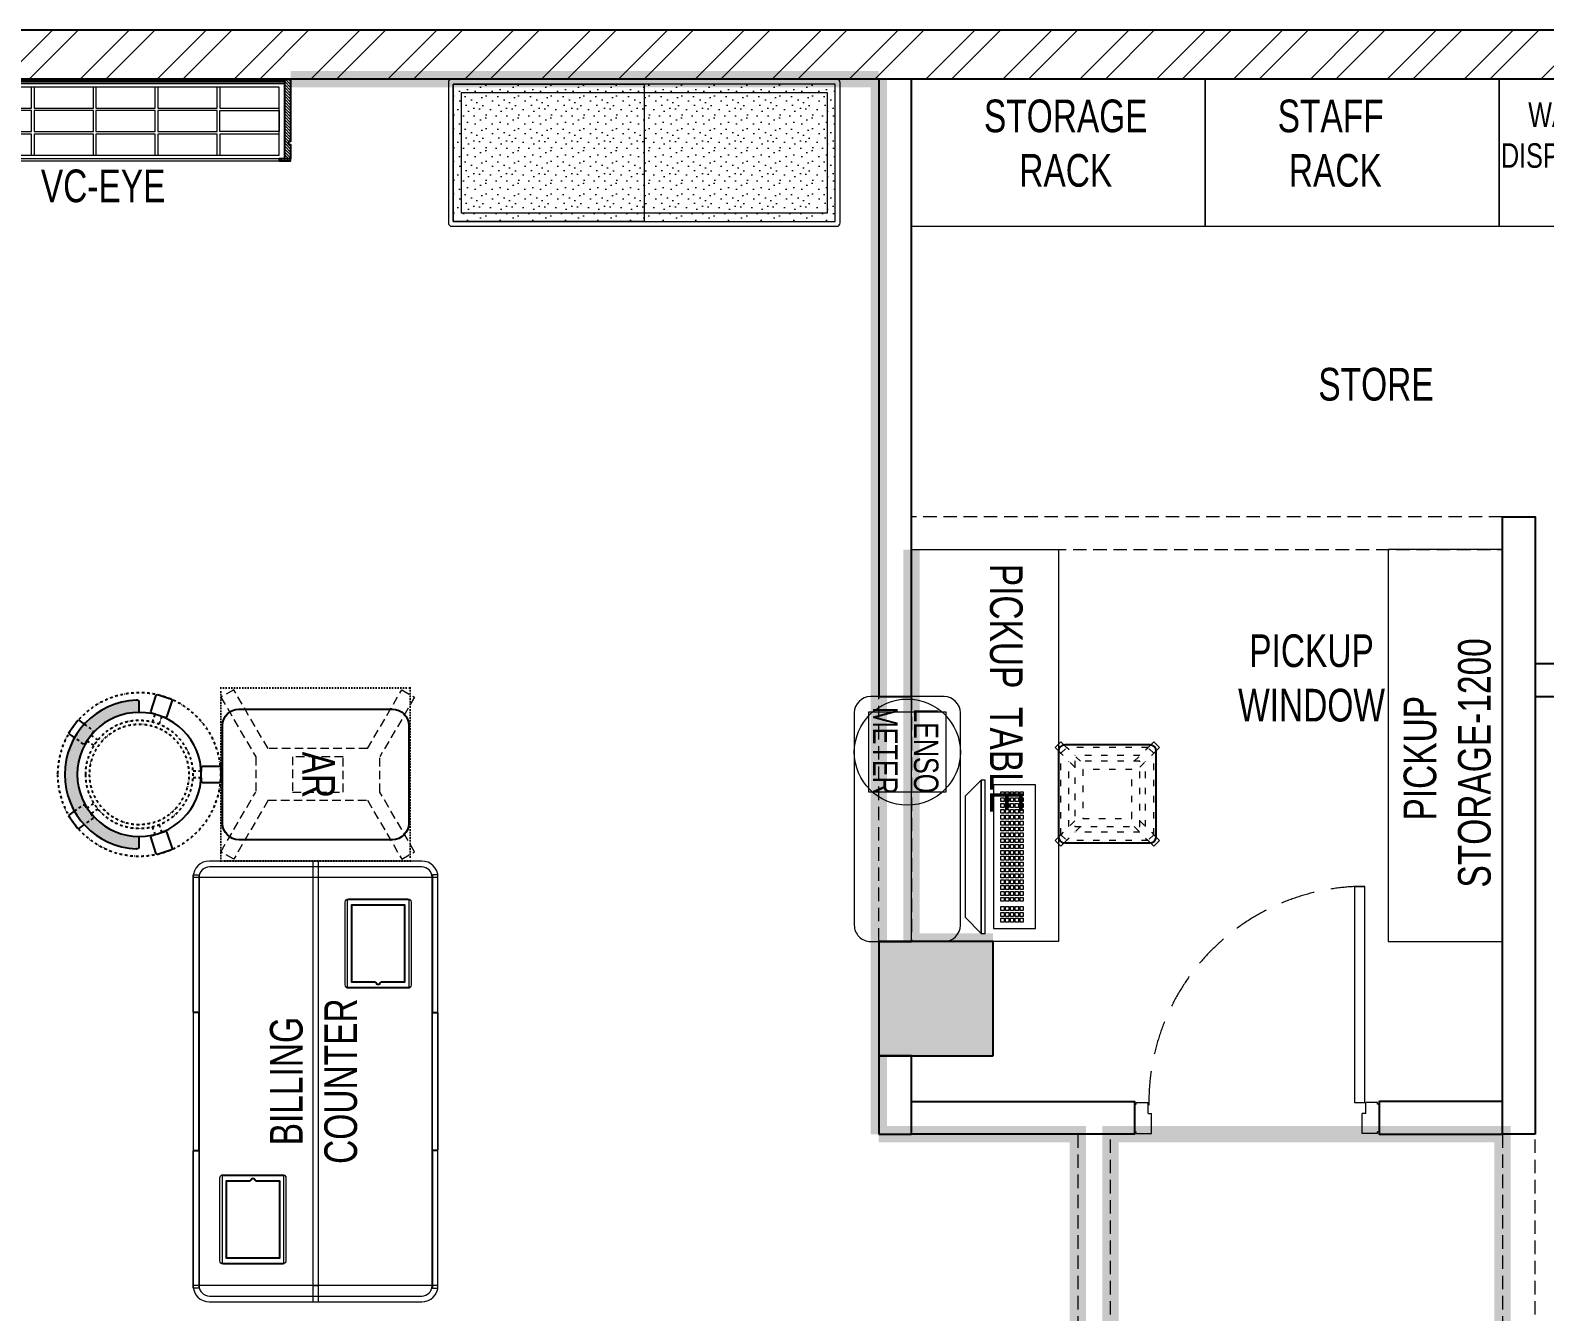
# Model space of a CAD drawing. Header units: feet. Extents: x 9821640 to 9837621, y -5946477 to -5940547.
# Drawn here: x 9829872 to 9834511, y -5944471 to -5940547 of the extents above; entities that cross this region are included whole.
import ezdxf

# ---------------------------------------------------------------- set-up
doc = ezdxf.new("R2010")
doc.units = ezdxf.units.FT
doc.header["$LTSCALE"] = 33
doc.header["$MEASUREMENT"] = 0
for name, pattern in [('a_p6_plan_L18$0$HIDDEN', [0.375, 0.25, -0.125]), ('ACAD_ISO03W100', [30, 12, -18]), ('DASHDOT2', [0.5, 0.25, -0.125, 0, -0.125]), ('DOT', [0.25, 0, -0.25]), ('HIDDEN2', [4.7624999999999975, 3.174999999999998, -1.587499999999999]), ('HIDDENX2', [0.75, 0.5, -0.25])]:
    doc.linetypes.add(name, pattern=pattern)
for name, color, linetype in [('A-WALL', 1, 'Continuous'), ('column', 10, 'Continuous'), ('LAMINATE FINISH', 80, 'Continuous')]:
    doc.layers.add(name, color=color, linetype=linetype)
for name, color, linetype, lineweight in [('A-WALL HATCH', 251, 'Continuous', 0), ('column hatch', 5, 'Continuous', 0), ('Door', 2, 'Continuous', 13), ('HATCH', 9, 'Continuous', 9), ('LENS-CURTAIN', 5, 'a_p6_plan_L18$0$HIDDEN', 9), ('LENS-DOOR', 34, 'Continuous', 20), ('LENS-HATCH', 251, 'Continuous', 5), ('LENS-PARTITION', 21, 'Continuous', 25), ('LENS-TEXT', 31, 'Continuous', 5), ('LENS_DIMENSION', 193, 'Continuous', 0), ('LENS_PARTITION', 21, 'Continuous', 25), ('LENS_TEXT', 31, 'Continuous', 5), ('LK-EQPMT', 3, 'Continuous', 18), ('LK-FF&E FLOOR', 1, 'Continuous', 9), ('LK-FF&E WALL', 1, 'Continuous', 9), ('LK-FLUTTED FINISH', 20, 'Continuous', 30), ('LK-IT', 3, 'Continuous', 18), ('LK-MIRROR', 133, 'Continuous', 13), ('LK-TILES FINISH', 251, 'Continuous', 5), ('LN-ELEVATION-1', 81, 'Continuous', 25), ('LN-ELEVATION-2', 103, 'Continuous', 20), ('LN-ELEVATION-3', 125, 'Continuous', 18), ('LN-ELEVATION-4', 145, 'Continuous', 13), ('LN-ELEVATION-5', 167, 'Continuous', 5), ('LN-HATCH', 251, 'Continuous', 0), ('PLANO-TXT', 252, 'Continuous', 5)]:
    doc.layers.add(name, color=color, linetype=linetype, lineweight=lineweight)
doc.styles.add('LK TXT', font='GILC____.TTF', dxfattribs={"height": 100})
doc.styles.get("Standard").update_dxf_attribs({"font": 'GILC____.TTF'})
pattern_1 = [(45, (7858054.083674966, 3504049.203216764), (-4.490128060534575, 4.490128060534575), [])]

# ---------------------------------------------------------------- blocks, each defined once
blk = doc.blocks.new('A$Cb24cf00b')
at = {"layer": 'A-WALL HATCH'}
h = blk.add_hatch(dxfattribs=at)
h.set_pattern_fill('ANSI32', color=256, scale=444)
h.set_pattern_definition([(45, (-3680884.064468086, 5462874.332125538), (-117.7332790675601, 117.7332790675601), []), (45, (-3680805.575615506, 5462874.332125538), (-117.7332790675601, 117.7332790675601), [])])
h.paths.add_polyline_path([(0, 0), (0, 2740), (1490, 2740), (1490, 4440), (710, 4440), (710, 4290), (1340, 4290), (1340, 2920), (-150, 2920), (-150, 4290), (10, 4290), (10, 4440), (-240, 4440), (-240, 4805), (-310, 4805), (-310, 2820), (-150, 2820), (-150, 150), (-6655, 150), (-6655, 0)])
h.paths.add_polyline_path([(-150, 5780), (860, 5780), (860, 5930), (-14461.5, 5930), (-14461.5, 5780)])
at = {"layer": 'column hatch'}
h = blk.add_hatch(color=251, dxfattribs=at)
h.dxf.hatch_style = 1
h.paths.add_polyline_path([(-9660, 2530), (-9660, 3140), (-10010, 3140), (-10010, 2530)])
h.paths.add_polyline_path([(-7560, 2790), (-7560, 3140), (-7910, 3140), (-7910, 2790)])
h.paths.add_polyline_path([(-3310, 2790), (-3310, 3140), (-3660, 3140), (-3660, 2790)])
at = {"layer": 'A-WALL'}
for p, q in [((860, 5930), (-14461.5, 5930)), ((-150, 5780), (-14461.5, 5780)), ((-310, 5780), (-9660, 5780))]:
    blk.add_line(p, q, dxfattribs=at)
at = {"layer": 'column'}
blk.add_lwpolyline([(-3310, 2790), (-3310, 3140), (-3660, 3140), (-3660, 2790)], close=True, dxfattribs=at)
blk = doc.blocks.new('VC HD 1200')
at = {"layer": 'LN-HATCH', "ltscale": 0.5}
h = blk.add_hatch(dxfattribs=at)
h.set_pattern_fill('ANSI31', color=256, scale=2)
h.set_pattern_definition([(45, (3760859.752907088, 1795248.935917533), (-4.490128060534575, 4.490128060534575), [])])
h.paths.add_polyline_path([(-1200, 250), (-1200, 60), (-1194, 60), (-1194, 50), (-1200, 50), (-1200, 6), (-1182, 6), (-1182, 250)])
h = blk.add_hatch(dxfattribs=at)
h.set_pattern_fill('ANSI31', color=256, scale=2)
h.set_pattern_definition(pattern_1)
h.paths.add_polyline_path([(0, 250), (0, 60), (-6, 60), (-6, 50), (0, 50), (0, 6), (-18, 6), (-18, 250)])
h = blk.add_hatch(dxfattribs=at)
h.set_pattern_fill('ANSI31', color=256, scale=2)
h.set_pattern_definition([(45, (7858047.083674965, 3504049.203216764), (-4.490128060534575, 4.490128060534575), [])])
h.paths.add_polyline_path([(-1165, 6), (-1165, 0), (-1200, 0), (-1200, 6)])
h = blk.add_hatch(dxfattribs=at)
h.set_pattern_fill('ANSI31', color=256, scale=2)
h.set_pattern_definition(pattern_1)
h.paths.add_polyline_path([(-28, 6), (-28, 0), (0, 0), (0, 6)])
at = {"layer": 'LN-ELEVATION-1', "ltscale": 0.5}
for points in [[(-1200, 250), (-1200, 60), (-1194, 60), (-1194, 50), (-1200, 50), (-1200, 6), (-1182, 6), (-1182, 250)], [(-18, 238), (-1182, 238), (-1182, 244), (-18, 244)], [(0, 250), (0, 60), (-6, 60), (-6, 50), (0, 50), (0, 6), (-18, 6), (-18, 250)], [(-1165, 6), (-1165, 0), (-1200, 0), (-1200, 6)], [(-35, 6), (-35, 0), (0, 0), (0, 6)]]:
    blk.add_lwpolyline(points, close=True, dxfattribs=at)
at = {"layer": 'LN-ELEVATION-3', "ltscale": 0.5}
for p, q in [((-1182, 250), (-18, 250)), ((-1165, 6), (-35, 6)), ((-35, 0), (-1165, 0))]:
    blk.add_line(p, q, dxfattribs=at)
for points in [[(-1165.000000000465, 226), (-35, 226), (-35, 18), (-1165.000000000465, 18)], [(-1165.000000000465, 226), (-983.3333333334886, 226), (-983.3333333334886, 162), (-1165.000000000465, 162)], [(-975.3333333334886, 226), (-793.6666666665112, 226), (-793.6666666665112, 162), (-975.3333333334886, 162)], [(-785.6666666665112, 226), (-603.9999999995342, 226), (-603.9999999995342, 162), (-785.6666666665112, 162)], [(-595.9999999995342, 226), (-414.3333333325572, 226), (-414.3333333325572, 162), (-595.9999999995342, 162)], [(-406.3333333325572, 226), (-224.6666666655801, 226), (-224.6666666655801, 162), (-406.3333333325572, 162)], [(-216.6666666655801, 226), (-34.99999999860302, 226), (-34.99999999860302, 162), (-216.6666666655801, 162)], [(-1165.000000000465, 90), (-983.3333333334886, 90), (-983.3333333334886, 154), (-1165.000000000465, 154)], [(-975.3333333334886, 154), (-793.6666666665112, 154), (-793.6666666665112, 90), (-975.3333333334886, 90)], [(-785.6666666665112, 154), (-603.9999999995342, 154), (-603.9999999995342, 90), (-785.6666666665112, 90)], [(-595.9999999995342, 154), (-414.3333333325572, 154), (-414.3333333325572, 90), (-595.9999999995342, 90)], [(-406.3333333325572, 154), (-224.6666666655801, 154), (-224.6666666655801, 90), (-406.3333333325572, 90)], [(-216.6666666655801, 154), (-34.99999999860302, 154), (-34.99999999860302, 90), (-216.6666666655801, 90)], [(-1165.000000000465, 82), (-983.3333333334886, 82), (-983.3333333334886, 18), (-1165.000000000465, 18)], [(-975.3333333334886, 82), (-793.6666666665112, 82), (-793.6666666665112, 18), (-975.3333333334886, 18)], [(-785.6666666665112, 82), (-603.9999999995342, 82), (-603.9999999995342, 18), (-785.6666666665112, 18)], [(-595.9999999995342, 82), (-414.3333333325572, 82), (-414.3333333325572, 18), (-595.9999999995342, 18)], [(-406.3333333325572, 82), (-224.6666666655801, 82), (-224.6666666655801, 18), (-406.3333333325572, 18)], [(-216.6666666655801, 82), (-34.99999999860302, 82), (-34.99999999860302, 18), (-216.6666666655801, 18)]]:
    blk.add_lwpolyline(points, close=True, dxfattribs=at)
blk = doc.blocks.new('CLENS 600 TYPE 6')
at = {"layer": 'LN-ELEVATION-1', "ltscale": 0.5}
blk.add_lwpolyline([(130, -225), (-130, -225, -0.4142135623730951), (-150, -205), (-150, 55, -0.4142135623730951), (-130, 75), (130, 75, -0.4142135623730951), (150, 55), (150, -205, -0.4142135623730951)], format="xyb", close=True, dxfattribs=at)
at = {"layer": 'LN-ELEVATION-3', "linetype": 'ACAD_ISO03W100', "ltscale": 0.05}
for p, q in [((-100, 7.322330470196902), (-142.3743686703965, 49.69669914152472)), ((-142.3743686708621, -199.6966991410591), (-142.3743686708621, 49.69669914105907)), ((-82.3223304701969, 25), (-124.6966991401277, 67.374368671095)), ((124.696699141059, 67.3743686703965), (-124.6966991401277, 67.374368671095)), ((82.3223304701969, 25), (124.6966991401277, 67.374368671095)), ((100, 7.322330470196902), (142.3743686703965, 49.69669914152472)), ((142.3743686708621, -199.6966991410591), (142.3743686708621, 49.69669914105907)), ((-117.3743686703965, -174.6966991408262), (-117.3743686703965, 24.69669914152473)), ((99.69669914059341, 42.3743686703965), (-99.69669913966207, 42.374368671095)), ((117.3743686703965, -174.6966991408262), (117.3743686703965, 24.69669914152473)), ((-100, -157.3223304701969), (-142.3743686703965, -199.6966991415247)), ((-82.3223304701969, -175), (-124.6966991401277, -217.374368671095)), ((82.3223304701969, -175), (124.6966991401277, -217.374368671095)), ((100, -157.3223304701969), (142.3743686703965, -199.6966991415247)), ((124.696699141059, -217.3743686703965), (-124.6966991401277, -217.374368671095)), ((99.69669914059341, -192.3743686703965), (-99.69669913966207, -192.374368671095))]:
    blk.add_line(p, q, dxfattribs=at)
for points in [[(-132.2008663183078, 74.87853584764525), (-124.696699141059, 67.3743686703965), (-142.3743686708621, 49.69669914105907), (-149.8785358476452, 57.20086631807498)], [(132.2008663183078, 74.87853584764525), (124.696699141059, 67.3743686703965), (142.3743686708621, 49.69669914105907), (149.8785358476452, 57.20086631807498)], [(-132.2008663183078, -224.8785358476453), (-124.696699141059, -217.3743686703965), (-142.3743686708621, -199.6966991410591), (-149.8785358476452, -207.200866318075)], [(132.2008663183078, -224.8785358476453), (124.696699141059, -217.3743686703965), (142.3743686708621, -199.6966991410591), (149.8785358476452, -207.200866318075)]]:
    blk.add_lwpolyline(points, dxfattribs=at)
for points in [[(100, -175), (-100, -175), (-100, 25), (100, 25)], [(75, -150), (-75, -150), (-75, 0), (75, 0)]]:
    blk.add_lwpolyline(points, close=True, dxfattribs=at)
at = {"layer": 'LN-ELEVATION-5', "ltscale": 0.5}
for points in [[(-149.8785358476452, 57.20086631807498), (-160.0520382001995, 67.37436867062934), (-142.3743686708621, 85.05203819996677), (-132.2008663183078, 74.87853584787806)], [(149.8785358476452, 57.20086631807498), (160.0520382001995, 67.37436867062934), (142.3743686708621, 85.05203819996677), (132.2008663183078, 74.87853584787806)], [(-149.8785358476452, -207.200866318075), (-160.0520382001995, -217.3743686706294), (-142.3743686708621, -235.0520381999668), (-132.2008663183078, -224.8785358478781)], [(149.8785358476452, -207.200866318075), (160.0520382001995, -217.3743686706294), (142.3743686708621, -235.0520381999668), (132.2008663183078, -224.8785358478781)]]:
    blk.add_lwpolyline(points, dxfattribs=at)
blk = doc.blocks.new('*U24')
at = {"layer": 'LK-EQPMT', "ltscale": 12}
blk.add_lwpolyline([(5.986879315214991, 4.914598100478997), (-5.986879315214991, 4.914598100478997), (-5.986879315214991, -4.914598100478997), (5.986879315214991, -4.914598100478997)], close=True, dxfattribs=at)
blk = doc.blocks.new('*U25')
at = {"color": 0, "linetype": 'ByBlock', "lineweight": -2}
for p in [(0, 0), (17.96063794564497, 0), (35.92127589128995, 0), (53.88191383693492, 0), (71.8425517825799, 0), (89.80318972822487, 0), (107.7638276738698, 0), (125.7244656195148, 0), (143.6851035651598, 0), (161.6457415108048, 0), (179.6063794564497, 0), (197.5670174020947, 0), (215.5276553477397, 0), (233.4882932933847, 0), (251.4489312390296, 0), (269.4095691846746, 0), (287.3702071303196, 0), (305.3308450759646, 0), (323.2914830216096, 0), (-9e-16, -14.74379430143699), (-1.8e-15, -29.48758860287398), (-2.7e-15, -44.23138290431096), (17.96063794564497, -14.74379430143699), (17.96063794564497, -29.48758860287398), (17.96063794564497, -44.23138290431096), (35.92127589128995, -14.74379430143699), (35.92127589128995, -29.48758860287398), (35.92127589128995, -44.23138290431096), (53.88191383693492, -14.74379430143699), (53.88191383693492, -29.48758860287398), (53.88191383693492, -44.23138290431096), (71.8425517825799, -14.74379430143699), (71.8425517825799, -29.48758860287398), (71.8425517825799, -44.23138290431096), (89.80318972822487, -14.74379430143699), (89.80318972822487, -29.48758860287398), (89.80318972822487, -44.23138290431096), (107.7638276738698, -14.74379430143699), (107.7638276738698, -29.48758860287398), (107.7638276738698, -44.23138290431096), (125.7244656195148, -14.74379430143699), (125.7244656195148, -29.48758860287398), (125.7244656195148, -44.23138290431096), (143.6851035651598, -14.74379430143699), (143.6851035651598, -29.48758860287398), (143.6851035651598, -44.23138290431096), (161.6457415108048, -14.74379430143699), (161.6457415108048, -29.48758860287398), (161.6457415108048, -44.23138290431096), (179.6063794564497, -14.74379430143699), (179.6063794564497, -29.48758860287398), (179.6063794564497, -44.23138290431096), (197.5670174020947, -14.74379430143699), (197.5670174020947, -29.48758860287398), (197.5670174020947, -44.23138290431096), (215.5276553477397, -14.74379430143699), (215.5276553477397, -29.48758860287398), (215.5276553477397, -44.23138290431096), (233.4882932933847, -14.74379430143699), (233.4882932933847, -29.48758860287398), (233.4882932933847, -44.23138290431096), (251.4489312390296, -14.74379430143699), (251.4489312390296, -29.48758860287398), (251.4489312390296, -44.23138290431096), (269.4095691846746, -14.74379430143699), (269.4095691846746, -29.48758860287398), (269.4095691846746, -44.23138290431096), (287.3702071303196, -14.74379430143699), (287.3702071303196, -29.48758860287398), (287.3702071303196, -44.23138290431096), (305.3308450759646, -14.74379430143699), (305.3308450759646, -29.48758860287398), (305.3308450759646, -44.23138290431096), (323.2914830216096, -14.74379430143699), (323.2914830216096, -29.48758860287398), (323.2914830216096, -44.23138290431096), (-3.6e-15, -58.97517720574795), (17.96063794564497, -58.97517720574795), (35.92127589128994, -58.97517720574795), (53.88191383693492, -58.97517720574795), (71.8425517825799, -58.97517720574795), (89.80318972822487, -58.97517720574795), (107.7638276738698, -58.97517720574795), (125.7244656195148, -58.97517720574795), (143.6851035651598, -58.97517720574795), (161.6457415108048, -58.97517720574795), (179.6063794564497, -58.97517720574795), (197.5670174020947, -58.97517720574795), (215.5276553477397, -58.97517720574795), (233.4882932933847, -58.97517720574795), (251.4489312390296, -58.97517720574795), (269.4095691846746, -58.97517720574795), (287.3702071303196, -58.97517720574795), (305.3308450759646, -58.97517720574795), (323.2914830216096, -58.97517720574795)]:
    blk.add_blockref('*U24', p, dxfattribs=at)
blk = doc.blocks.new('*U22')
at = {"layer": 'LK-EQPMT', "ltscale": 12}
blk.add_lwpolyline([(5.986879315214991, 4.914598100478997), (-5.986879315214991, 4.914598100478997), (-5.986879315214991, -4.914598100478997), (5.986879315214991, -4.914598100478997)], close=True, dxfattribs=at)
blk = doc.blocks.new('*U23')
at = {"color": 0, "linetype": 'ByBlock', "lineweight": -2}
for p in [(0, 0), (17.96063794564497, 0), (35.92127589128995, 0), (-9e-16, -14.74379430143699), (-1.8e-15, -29.48758860287398), (-2.7e-15, -44.23138290431096), (17.96063794564497, -14.74379430143699), (17.96063794564497, -29.48758860287398), (17.96063794564497, -44.23138290431096), (35.92127589128995, -14.74379430143699), (35.92127589128995, -29.48758860287398), (35.92127589128995, -44.23138290431096), (-3.6e-15, -58.97517720574795), (17.96063794564497, -58.97517720574795), (35.92127589128994, -58.97517720574795)]:
    blk.add_blockref('*U22', p, dxfattribs=at)
blk = doc.blocks.new('*U17')
at = {"ltscale": 12}
blk.add_lwpolyline([(8.040144996717572, 2.91038e-11), (8.040144996717572, 129.0940371821052), (448.0401449967176, 129.0940371821052), (448.0401449967176, 2.91038e-11)], close=True, dxfattribs=at)
for name, p in [('*U25', (35.16895717114949, 101.6202952143818)), ('*U23', (386.6121428576974, 101.6202952143818))]:
    blk.add_blockref(name, p)
blk = doc.blocks.new('Pickup table PC')
at = {"layer": 'LN-ELEVATION-2', "ltscale": 0.5}
for points in [[(470, 50), (0, 50), (0, 62), (470, 62)], [(420, 0), (50, 0), (0, 50), (470, 50)]]:
    blk.add_lwpolyline(points, close=True, dxfattribs=at)
blk = doc.blocks.new('*U41')
at = {"layer": 'LENS-DOOR'}
for p, q in [((548121.7424194189, 1779235.250802667), (548121.7424194121, 1778573.792470707)), ((548121.7424194189, 1779235.250802667), (548152.9924194244, 1779235.250802653)), ((548152.9924193986, 1778573.792470693), (548152.9924194244, 1779235.250802653)), ((547447.2632527449, 1778568.584137414), (547452.4715860604, 1778568.584137391)), ((547447.2632527215, 1778484.134138707), (547447.2632527449, 1778568.584137414)), ((547452.4715860653, 1778573.792470743), (547488.9299194093, 1778573.792470734)), ((547452.4715860604, 1778568.584137391), (547452.4715860653, 1778573.792470743)), ((547488.9299193954, 1778539.938304132), (547488.9299194093, 1778573.792470734)), ((548121.7424194121, 1778573.792470707), (548152.9924193986, 1778573.792470693)), ((548192.054919424, 1778573.792470725), (548155.5965860707, 1778573.792470693)), ((548155.5965860611, 1778539.938304095), (548155.5965860707, 1778573.792470693)), ((548192.0549194146, 1778568.584137372), (548192.054919424, 1778573.792470725)), ((548197.2632527373, 1778568.584137372), (548192.0549194146, 1778568.584137372)), ((548197.2632527256, 1778484.134138697), (548197.2632527373, 1778568.584137372)), ((547488.9299193954, 1778539.938304132), (547499.3465860662, 1778539.938304113)), ((547499.3465860639, 1778478.925805386), (547499.3465860662, 1778539.938304113)), ((548145.179919409, 1778478.925805326), (548145.179919395, 1778539.938304067)), ((548155.5965860611, 1778539.938304095), (548145.179919395, 1778539.938304067)), ((547447.2632527215, 1778484.134138707), (547452.4715860627, 1778484.134138707)), ((547452.4715860627, 1778478.925805396), (547452.4715860627, 1778484.134138707)), ((547452.4715860627, 1778478.925805396), (547499.3465860639, 1778478.925805386)), ((548192.0549194006, 1778478.925805345), (548145.179919409, 1778478.925805326)), ((548192.0549194006, 1778478.925805345), (548192.0549194006, 1778484.134138698)), ((548197.2632527256, 1778484.134138697), (548192.0549194006, 1778484.134138698))]:
    blk.add_line(p, q, dxfattribs=at)
at = {"layer": 'LENS-DOOR', "color": 7, "linetype": 'HIDDEN2'}
blk.add_ellipse((548152.9924193986, 1778573.792470693), major_axis=(-661.4583333306382, 0.003443102111827), ratio=0.9999999979146821, start_param=-1.570791121506941, end_param=0.0512086788949202, dxfattribs=at)
blk = doc.blocks.new('I-PAD Frame')
at = {"color": 3, "linetype": 'Continuous'}
blk.add_lwpolyline([(357868.7410323084, -232321.1361381283), (358122.7410323085, -232321.1361381283, 0.4142135623713902), (358132.7410323086, -232311.1361381283), (358132.7410323086, -232129.1361381283, 0.4142135623713902), (358122.7410323085, -232119.1361381283), (357868.7410323084, -232119.1361381283, 0.4142135623713902), (357858.7410323085, -232129.1361381283), (357858.7410323085, -232311.1361381283, 0.4142135623713902)], format="xyb", close=True, dxfattribs=at)
at = {"color": 3, "linetype": 'Continuous', "lineweight": 25}
blk.add_lwpolyline([(358113.2410323085, -232229.6755301424), (358113.2410323085, -232302.1361381283), (357878.2410323086, -232302.1361381283), (357878.2410323086, -232138.1361381283), (358113.2410323085, -232138.1361381283), (358113.2410323085, -232210.5967461141, 0.3275382217372251), (358114.6410323081, -232212.5046245168, -0.733799385757267), (358114.6410323086, -232227.7676517396, 0.3275382217372252)], format="xyb", close=True, dxfattribs=at)
blk = doc.blocks.new('Billing Counter-1350')
at = {"color": 5, "linetype": 'HIDDENX2', "ltscale": 0.025}
for p, q in [((-624.9999978118576, -374.9978339364752), (-625.0000002956949, 375)), ((624.9999976539984, -374.9978339364752), (625.0000001378357, 375))]:
    blk.add_line(p, q, dxfattribs=at)
at = {"color": 0, "linetype": 'Continuous'}
for p, q in [((625, 375), (-625, 375)), ((675, -325), (675, 325)), ((-625, -375), (625, -375))]:
    blk.add_line(p, q, dxfattribs=at)
at = {"color": 2, "linetype": 'Continuous'}
blk.add_line((624, -375), (624.9999976539984, -374.9978339364752), dxfattribs=at)
at = {"color": 2, "linetype": 'HIDDENX2', "ltscale": 0.025}
for points in [[(-632.999998427229, 375), (-212.4115580061916, 375), (-212.4115580851212, 358), (-632.9999985061586, 358)], [(210.3333326776046, 375), (-210.2551077436656, 375), (-210.255107664736, 358), (210.3333327565342, 358)], [(212.3333327565342, 375), (632.9217731775716, 375), (632.921773098642, 358), (212.3333326776046, 358)], [(-632.999998427229, -375), (-212.4115580061916, -375), (-212.4115580851212, -358), (-632.9999985061586, -358)], [(210.3333326776046, -375), (-210.2551077436656, -375), (-210.255107664736, -358), (210.3333327563014, -358)], [(212.3333327563014, -375), (632.9217731775716, -375), (632.921773098642, -358), (212.3333326776046, -358)]]:
    blk.add_lwpolyline(points, close=True, dxfattribs=at)
at = {"color": 5, "linetype": 'Continuous'}
for points in [[(-555.9166655030566, 97.25000000000001), (-288.9166655030567, 97.25000000000001), (-288.9166655030567, 286.25), (-555.9166655030566, 286.25)], [(555.9166655030566, -97.25000000000001), (288.9166655030567, -97.25000000000001), (288.9166655030567, -286.25), (555.9166655030566, -286.25)]]:
    blk.add_lwpolyline(points, close=True, dxfattribs=at)
at = {"color": 5, "linetype": 'HIDDENX2', "ltscale": 0.025}
blk.add_lwpolyline([(625, 8.5), (-625, 8.5), (-625, -8.5), (625, -8.5)], close=True, dxfattribs=at)
at = {"color": 0, "linetype": 'Continuous'}
for centre, radius, start, end in [((-625, 325), 50.0000000000291, 90, 180), ((624.9999999997672, 325), 50.00000000005822, 0, 90), ((624.9999999997672, -325), 50.0000000000291, 270, 0)]:
    blk.add_arc(centre, radius, start, end, dxfattribs=at)
at = {"layer": 'LN-ELEVATION-2'}
blk.add_line((-675, 325), (-675, -325), dxfattribs=at)
for points in [[(625, 375), (-625, 375, 0.4142135623725836), (-675, 325), (-675, -325, 0.4142135623725836), (-625, -375), (625, -375, 0.4142135623725837), (675, -325), (675, 325, 0.4142135623725836)], [(625, 357), (-625, 357, 0.4142135623730951), (-657, 325), (-657, -325, 0.4142135623730951), (-625, -357), (625, -357, 0.4142135623730951), (657, -325), (657, 325, 0.4142135623730951)]]:
    blk.add_lwpolyline(points, format="xyb", close=True, dxfattribs=at)
blk.add_lwpolyline([(-675, -8.5), (675, -8.5), (675, 8.5), (-675, 8.5)], close=True, dxfattribs=at)
blk.add_arc((-625, -325), 50.00000000005822, 180, 270, dxfattribs=at)
at = {"color": 2, "linetype": 'Continuous', "xscale": -1, "rotation": 180}
blk.add_blockref('I-PAD Frame', (-358418.1576978308, -232028.3861380983), dxfattribs=at)
at = {"color": 2, "linetype": 'Continuous', "xscale": -1}
blk.add_blockref('I-PAD Frame', (358418.1576978117, 232028.3861381281), dxfattribs=at)
at = {"layer": 'LENS-TEXT', "color": 0, "linetype": 'Continuous', "ltscale": 3, "insert": (0.983410338871181, 5.633732088841497), "char_height": 100, "attachment_point": 5, "style": 'LK TXT'}
blk.add_mtext_dynamic_manual_height_columns('BILLING COUNTER', width=353.0555573365615, gutter_width=0.5, heights=[0], dxfattribs=at)
blk = doc.blocks.new('2 seater bench')
at = {"layer": 'LENS-HATCH', "lineweight": 0}
h = blk.add_hatch(dxfattribs=at)
h.set_pattern_fill('STIP1', color=177, scale=100, angle=269.9999999999999, pattern_type=2)
h.set_pattern_definition([(270, (6617251.078707985, -170421.6063060569), (100, -1.516e-13), [0, -100]), (270, (6617235.078707984, -170433.6063060569), (100, -1.516e-13), [0, -100]), (270, (6617211.078707985, -170428.6063060569), (100, -1.516e-13), [0, -100]), (270, (6617188.078707985, -170463.6063060569), (100, -1.516e-13), [0, -100]), (270, (6617224.078707985, -170460.6063060569), (100, -1.516e-13), [0, -100]), (270, (6617248.078707985, -170487.6063060569), (100, -1.516e-13), [0, -100]), (270, (6617255.078707985, -170452.6063060569), (100, -1.516e-13), [0, -100]), (270, (6617214.078707985, -170494.6063060569), (100, -1.516e-13), [0, -100]), (270, (6617182.078707985, -170489.6063060569), (100, -1.516e-13), [0, -100]), (270, (6617167.078707985, -170415.6063060568), (100, -1.516e-13), [0, -100]), (270, (6617187.078707985, -170433.6063060569), (100, -1.516e-13), [0, -100]), (270, (6617168.078707984, -170447.6063060569), (100, -1.516e-13), [0, -100]), (270, (6617232.078707985, -170508.6063060569), (100, -1.516e-13), [0, -100]), (270, (6617207.078707984, -170476.6063060568), (100, -1.516e-13), [0, -100]), (270, (6617240.078707984, -170468.6063060569), (100, -1.516e-13), [0, -100]), (270, (6617231.078707984, -170485.6063060569), (100, -1.516e-13), [0, -100]), (270, (6617204.078707985, -170449.6063060568), (100, -1.516e-13), [0, -100]), (270, (6617258.078707984, -170477.6063060569), (100, -1.516e-13), [0, -100]), (270, (6617199.078707984, -170508.6063060569), (100, -1.516e-13), [0, -100]), (270, (6617169.078707985, -170505.6063060569), (100, -1.516e-13), [0, -100])])
h.paths.add_polyline_path([(585, 210), (0, 210), (0, -210), (585, -210)])
h.paths.add_polyline_path([(0, 245), (0, -210)])
h.paths.add_polyline_path([(-585, 210), (0, 210), (0, -210), (-585, -210)])
at = {"layer": 'LN-ELEVATION-2', "ltscale": 0.5}
for points in [[(-585, 210), (0, 210), (0, -210), (-585, -210)], [(585.0000000009313, 210), (0, 210), (0, -210), (585.0000000009313, -210)]]:
    blk.add_lwpolyline(points, close=True, dxfattribs=at)
at = {"layer": 'LN-ELEVATION-5', "ltscale": 0.5}
blk.add_lwpolyline([(590, 225), (-590, 225, 0.4142135623730951), (-600, 215), (-600, -215, 0.4142135623730951), (-590, -225), (590, -225, 0.4142135623730951), (600, -215), (600, 215, 0.4142135623730951)], format="xyb", close=True, dxfattribs=at)
blk.add_lwpolyline([(585, 210), (-585, 210), (-585, -210), (585, -210)], close=True, dxfattribs=at)
at = {"layer": 'LN-ELEVATION-5', "linetype": 'HIDDEN2', "ltscale": 11}
blk.add_lwpolyline([(-560, 185), (560.0000000009313, 185), (560.0000000009313, -185), (-560, -185)], close=True, dxfattribs=at)
blk = doc.blocks.new('AR')
at = {"layer": 'LN-ELEVATION-2', "linetype": 'DOT', "lineweight": 25}
blk.add_lwpolyline([(0, 13.41378593863919), (530, 13.41378593863919), (530, 593.4137859386392), (0, 593.4137859386392)], close=True, dxfattribs=at)
at = {"layer": 'LN-ELEVATION-2', "lineweight": 25}
blk.add_lwpolyline([(465, 68.22063546301797), (465, 538.2206354630179, 0.4142135623730951), (415, 588.2206354630177), (115, 588.2206354630177, 0.4142135623730951), (65, 538.2206354630179), (65, 68.22063546301797, 0.4142135623730951), (115, 18.22063546301797), (415, 18.22063546301797, 0.4142135623730951)], format="xyb", close=True, dxfattribs=at)
at = {"layer": 'LN-ELEVATION-4', "linetype": 'HIDDEN2', "ltscale": 0.25}
for points in [[(185.8456009030342, 448.8780772723258), (5.888936847448348, 554.0078910568263), (28.48512306064368, 593.350836840691), (211.0874861851335, 486.6754184374586)], [(344.154399111867, 448.8780772762837), (524.1110631600021, 554.0078910947777), (501.5148769393563, 593.3508368753828), (318.9125138223171, 486.6754184374586)], [(211.0874861851335, 486.6754184376913), (318.9125138223171, 486.6754184376913)], [(185.8456009030342, 144.472759603057), (185.8456009030342, 448.8780772723258)], [(344.154399111867, 448.8780772762837), (344.154399111867, 144.4727595990989)], [(185.8456009030342, 144.472759603057), (5.888936847448348, 39.34294581855647), (28.48512306064368, 3.46917659e-08), (211.0874861851335, 106.6754184379242)], [(344.154399111867, 144.4727595990989), (524.1110631600021, 39.34294578060508), (501.5148769393563, 0), (318.9125138223171, 106.6754184379242)], [(318.9125138223171, 106.6754184376914), (211.0874861851335, 106.6754184376914)]]:
    blk.add_lwpolyline(points, dxfattribs=at)
blk.add_lwpolyline([(210.8456009030342, 373.9866790841333), (319.154399111867, 373.9866790841333), (319.154399111867, 219.3641577917151), (210.8456009030342, 219.3641577917151)], close=True, dxfattribs=at)
blk = doc.blocks.new('DR STOOL')
at = {"layer": 'HATCH'}
h = blk.add_hatch(dxfattribs=at)
h.set_pattern_fill('ANSI36', color=250, angle=-90.00000000000001)
h.set_pattern_definition([(315, (-227.8099174643867, 917.3997257252777), (6.173926083235043, -1.683798022700468), [7.9375, -1.587499999999999, 0, -1.587499999999999])])
edge = h.paths.add_edge_path()
edge.add_line((-190.0000000041909, 4.511094e-10), (-218.6899174675346, 4.511094e-10))
edge.add_arc((-218.6899174670689, 9.120000000388245), 9.119999999940092, 177.6119845363388, 269.9999999996136, ccw=False)
edge.add_arc((-1.8626451e-09, 3.565219e-10), 228.000000002257, 2.3880154632688004, 177.6119845367313, ccw=False)
edge.add_arc((218.6899174633436, 9.120000000497384), 9.120000000051716, -90.00000000034493, 2.3880154629299, ccw=False)
edge.add_line((218.6899174633436, 4.511094e-10), (190, 4.511094e-10))
edge.add_arc((-1.8626451e-09, 4.511094e-10), 190.000000001979, -1.27e-14, 180)
at = {"layer": 'LN-ELEVATION-1', "color": 1, "ltscale": 100}
for p, q in [((-165.2704676063731, 189.0243927398114), (-165.9069543029182, 185.0820035930228)), ((-128.6221585394814, 215.4841044476634), (-165.2704676063731, 189.0243927398114)), ((-124.7228340068832, 214.8545704018979), (-128.6221585394814, 215.4841044476634)), ((-112.6981821293011, 198.1996966340157), (-124.7228340068832, 214.8545704018979)), ((124.7553772013634, 214.9803744515593), (112.5488144652918, 198.2845540212292)), ((128.7014972954057, 215.5933048763618), (124.7553772013634, 214.9803744515593)), ((128.7014972954057, 215.5933048763618), (124.7553772013634, 214.9803744515593)), ((165.1911288509145, 188.915192311113), (128.7014972954057, 215.5933048763618)), ((165.1911288509145, 188.915192311113), (128.7014972954057, 215.5933048763618)), ((165.7973639420234, 185.0121775862135), (165.1911288509145, 188.915192311113)), ((165.7973639420234, 185.0121775862135), (165.1911288509145, 188.915192311113)), ((-165.9069543029182, 185.0820035930228), (-153.8003208162263, 168.3135803133482)), ((153.6734594982117, 168.4294150282658), (165.7973639420234, 185.0121775862135)), ((-191.2928382232785, -35.45407700946089), (-242.9550312487409, -52.24013893969095)), ((-187.9259491492994, -37.1695928365807), (-191.2928382232785, -35.45407700946089)), ((-184.1424400564283, -48.81403796559607), (-187.9259491492994, -37.1695928365807)), ((188.0651108901948, -36.96233201187715), (184.0504167033359, -49.19388854173303)), ((191.3981811110861, -35.27656588272658), (188.0651108901948, -36.96233201187715)), ((243.0100176925771, -52.21682526778022), (191.3981811110861, -35.27656588272658)), ((-242.9550312487409, -52.24013893969095), (-244.7482102331705, -55.75945052818861)), ((-244.7482102331705, -55.75945052818861), (-230.7800458371639, -98.74904560100549)), ((-227.2218665438704, -100.5620286722478), (-175.5596735184081, -83.7759667420105)), ((-173.8639617776498, -80.4479453730819), (-177.8421125086024, -68.2044548037811)), ((-175.5596735184081, -83.7759667420105), (-173.8639617776498, -80.4479453730819)), ((177.6922140880488, -68.56540505095472), (173.8739495249465, -80.1985000452405)), ((173.8739495249465, -80.1985000452405), (175.5794035866856, -83.5704969359358)), ((175.5794035866856, -83.5704969359358), (227.1912401677109, -100.5107563209894)), ((230.715890809428, -98.7280946081737), (244.8123673382215, -55.78040257930116)), ((244.8123673382215, -55.78040257930116), (243.0100176925771, -52.21682526778022)), ((-230.7800458371639, -98.74904560100549), (-227.2218665438704, -100.5620286722478)), ((227.1912401677109, -100.5107563209894), (230.715890809428, -98.7280946081737)), ((-22.72193054761737, -190.2142363802995), (-25.39390889601782, -192.886214728569)), ((-25.39390889601782, -192.886214728569), (-25.39390889601782, -247.2070584567482)), ((-10.47823652112856, -190.2142363802995), (-22.72193054761737, -190.2142363802995)), ((22.78362171910703, -190.2142363802995), (9.910054048988968, -190.2142363802995)), ((25.42475448176265, -192.8553691428751), (22.78362171910703, -190.2142363802995)), ((25.42475448176265, -247.1762128710543), (25.42475448176265, -192.8553691428751)), ((-25.39390889601782, -247.2070584567482), (-22.60096735274419, -250)), ((-22.60096735274419, -250), (22.60096735274419, -250)), ((22.60096735274419, -250), (25.42475448176265, -247.1762128710543))]:
    blk.add_line(p, q, dxfattribs=at)
at = {"layer": 'LN-ELEVATION-1', "linetype": 'DASHDOT2'}
for p, q in [((-92.92521573789418, 170.8129362839827), (-112.6981821293011, 198.1996966340157)), ((112.5488144652918, 198.2845540212292), (92.69529851106927, 171.1294289919315)), ((-153.8003208162263, 168.3135803133482), (-134.1093360339291, 141.0403694751003)), ((-134.1093360339291, 141.0403694751003), (-130.4219571123831, 140.4450534014686)), ((-130.4219571123831, 140.4450534014686), (-119.9844727469608, 147.9808124662595)), ((-119.9844727469608, 147.9808124662595), (-105.3687285655178, 126.9741353208374)), ((-103.4542870586738, 159.9154408004979), (-93.52748446213081, 167.0824927485227)), ((-88.15393704269081, 139.4771787207864), (-103.4542870586738, 159.9154408004979)), ((-93.52748446213081, 167.0824927485227), (-92.92521573789418, 170.8129362839827)), ((103.6608748426661, 159.8406005539291), (88.19885099539533, 139.4487815762331)), ((92.69529851106927, 171.1294289919315), (93.26858203159645, 167.4385604566923)), ((93.26858203159645, 167.4385604566923), (103.6608748426661, 159.8406005539291)), ((105.4096150295809, 126.94019481352), (120.1194891873747, 147.8074627162714)), ((120.1194891873747, 147.8074627162714), (130.0033113472163, 140.5812532722048)), ((130.0033113472163, 140.5812532722048), (133.7372852512635, 141.1612321265929)), ((133.7372852512635, 141.1612321265929), (153.6734594982117, 168.4294150282658)), ((-159.954806596972, -40.49024384317454), (-184.1424400564283, -48.81403796559607)), ((184.0504167033359, -49.19388854173303), (159.8786162491887, -40.79004861696012)), ((-177.8421125086024, -68.2044548037811), (-153.4148110738024, -60.73628028803068)), ((153.3006618716754, -61.02382378749462), (177.6922140880488, -68.56540505095472)), ((-10.92024635523557, -164.6382343793375), (-10.47823652112856, -190.2142363802995)), ((9.910054048988968, -190.2142363802995), (10.35584833659231, -164.674698740353))]:
    blk.add_line(p, q, dxfattribs=at)
at = {"layer": 'LN-ELEVATION-1', "color": 1, "ltscale": 100}
blk.add_lwpolyline([(-190.0000000023283, 0), (-218.6899174656719, 0, -0.4264743413925903), (-227.8019973598421, 9.5, -0.959166304662544), (227.8019973593764, 9.5, -0.4264743413925903), (218.6899174647406, 0), (190.0000000013969, 0)], format="xyb", dxfattribs=at)
at = {"layer": 'LN-ELEVATION-1', "linetype": 'DASHDOT2'}
for radius in [250, 165, 153]:
    blk.add_circle((0, 0), radius, dxfattribs=at)
at = {"layer": 'LN-ELEVATION-1', "color": 1, "ltscale": 100}
blk.add_circle((0, 0), 190, dxfattribs=at)

msp = doc.modelspace()

# ---------------------------------------------------------------- linework, layer by layer
at = {"layer": 'LAMINATE FINISH', "color": 85, "linetype": 'ACAD_ISO03W100', "ltscale": 0.05, "const_width": 50}
msp.add_lwpolyline([(9833254.113716312, -5943927.150247506), (9834004.11371631, -5943927.150247506)], dxfattribs=at)
at = {"layer": 'LENS-CURTAIN', "ltscale": 5}
for points in [[(9834381.113716306, -5942037.150251641), (9832571.113634456, -5942037.150251641), (9832571.113634456, -5942137.150251641), (9834381.113716306, -5942137.150251641)], [(9832571.113716308, -5942587.150247505), (9832571.113716308, -5943337.150247506), (9832471.113716306, -5943337.150247506), (9832471.113716306, -5942587.150247505)], [(9833181.113716308, -5943927.150247236), (9833081.11371631, -5943927.150247236), (9833081.11371631, -5944727.150247506), (9833181.113716308, -5944727.150247506)], [(9834481.113716306, -5944727.150247506), (9834481.113716306, -5943927.150247506), (9834381.113716306, -5943927.150247506), (9834381.113716306, -5944727.150247506)]]:
    msp.add_lwpolyline(points, close=True, dxfattribs=at)
at = {"layer": 'LENS-PARTITION'}
msp.add_lwpolyline([(9832471.113716584, -5940697.150247506), (9832471.113716306, -5942587.150247505), (9832571.113634456, -5942587.150247505), (9832571.113634732, -5940697.150247506)], close=True, dxfattribs=at)
at = {"layer": 'LENS_PARTITION'}
for points in [[(9834481.113716306, -5943927.150247506), (9834381.113716306, -5943927.150247506), (9834381.113716306, -5942037.150251641), (9834481.113716306, -5942037.150251641)], [(9834481.113716306, -5942587.150247505), (9835821.113716308, -5942587.150247505), (9835821.113716308, -5942487.150247505), (9834481.113716306, -5942487.150247505)], [(9832471.113716306, -5943337.150247506), (9832571.113716308, -5943337.150247506), (9832571.113716308, -5943337.150247506), (9832471.113716306, -5943337.150247506)], [(9832471.113716306, -5943927.150247506), (9832571.113716308, -5943927.150247506), (9832571.113716308, -5943687.150247505), (9832471.113716306, -5943687.150247505)], [(9832571.113716308, -5943827.150247506), (9833254.113716312, -5943827.150247203), (9833254.113716312, -5943927.150247203), (9832571.113716308, -5943927.150247506)], [(9834381.113716306, -5943827.150247506), (9834004.11371631, -5943827.150247506), (9834004.11371631, -5943927.150247506), (9834381.113716306, -5943927.150247506)]]:
    msp.add_lwpolyline(points, close=True, dxfattribs=at)
at = {"layer": 'LK-EQPMT'}
msp.add_lwpolyline([(9832441.11371107, -5942634.253892377), (9832676.11371107, -5942634.253892377), (9832676.11371107, -5942880.253892376), (9832441.11371107, -5942880.253892376)], close=True, dxfattribs=at)
at = {"layer": 'LK-FF&E WALL'}
for points in [[(9833471.113634733, -5940697.150247506), (9832571.113634732, -5940697.150247506), (9832571.113634732, -5941147.150247505), (9833471.113634733, -5941147.150247505)], [(9834371.113634732, -5940697.150247506), (9833471.113634733, -5940697.150247506), (9833471.113634733, -5941147.150247505), (9834371.113634732, -5941147.150247505)], [(9834371.113634732, -5941147.150247505), (9834821.113634732, -5941147.150247505), (9834821.113634732, -5940697.150247506), (9834371.113634732, -5940697.150247506)], [(9832571.113634456, -5943337.150247506), (9832571.113634456, -5942137.150251641), (9833021.113634456, -5942137.150251641), (9833021.113634456, -5943337.150247506)], [(9834381.113716306, -5942137.150251641), (9834031.113716308, -5942137.150251641), (9834031.113716308, -5943337.15025164), (9834381.113716306, -5943337.15025164)]]:
    msp.add_lwpolyline(points, close=True, dxfattribs=at)
msp.add_lwpolyline([(9832446.113715585, -5943337.150247506), (9832671.11370656, -5943337.150247506, 0.4142135623730951), (9832721.11370656, -5943287.150247506), (9832721.11370656, -5942637.150247505, 0.4142135623730951), (9832671.11370656, -5942587.150247505), (9832446.113715585, -5942587.150247505, 0.4142135623730951), (9832396.113715583, -5942637.150247505), (9832396.113715583, -5943287.150247506, 0.4142135623730951)], format="xyb", close=True, dxfattribs=at)
msp.add_circle((9832558.61371107, -5942757.253892376), 162.4999954886734, dxfattribs=at)
at = {"layer": 'LK-FLUTTED FINISH', "linetype": 'ACAD_ISO03W100', "ltscale": 0.05, "const_width": 50}
for points in [[(9832471.113716584, -5940697.150247785), (9832471.113716306, -5943927.150247506)], [(9832471.113716306, -5943927.150247506), (9833081.11371631, -5943927.150247506), (9833081.11371631, -5944727.150247506)]]:
    msp.add_lwpolyline(points, dxfattribs=at)
at = {"layer": 'LK-MIRROR', "linetype": 'ACAD_ISO03W100', "ltscale": 0.05, "const_width": 50}
msp.add_lwpolyline([(9830669.613716308, -5940697.150247522), (9832471.113716584, -5940697.150247785)], dxfattribs=at)
at = {"layer": 'LK-TILES FINISH', "color": 212, "linetype": 'ACAD_ISO03W100', "ltscale": 0.05, "const_width": 50}
for points in [[(9832821.113716308, -5943337.150247506), (9832571.113716308, -5943337.150247506), (9832571.113716308, -5942137.150251641)], [(9833254.113716312, -5943927.150247203), (9833181.113716308, -5943927.150247236), (9833181.113716308, -5944727.150247506), (9834381.113716306, -5944727.150247506), (9834381.113716306, -5943927.150247506), (9834004.11371631, -5943927.150247506)]]:
    msp.add_lwpolyline(points, dxfattribs=at)

# ---------------------------------------------------------------- block references
at = {"layer": 'Door'}
msp.add_blockref('*U41', (9285806.850463577, -7722403.509385541), dxfattribs=at)
at = {"layer": 'LENS_DIMENSION'}
msp.add_blockref('A$Cb24cf00b', (9836131.113716306, -5946477.150247505), dxfattribs=at)
at = {"layer": 'LK-FF&E FLOOR'}
msp.add_blockref('2 seater bench', (9831753, -5940922.150247506), dxfattribs=at)
at = {"layer": 'LK-FF&E FLOOR', "xscale": -1, "rotation": 90}
for name, p in [('AR', (9831049.527502248, -5942560.611135038)), ('DR STOOL', (9830206.113716306, -5942825.611135039))]:
    msp.add_blockref(name, p, dxfattribs=at)
at = {"layer": 'LK-FF&E FLOOR', "rotation": 90}
msp.add_blockref('Billing Counter-1350', (9830746.113716308, -5943765.689359974), dxfattribs=at)
at = {"layer": 'LK-FF&E WALL', "xscale": -1}
msp.add_blockref('VC HD 1200', (9829469.61371631, -5940947.150247523), dxfattribs=at)
at = {"layer": 'LK-FF&E WALL', "xscale": -1, "rotation": 90.00000000000007}
msp.add_blockref('CLENS 600 TYPE 6', (9833096.113634458, -5942885.376114795), dxfattribs=at)
at = {"layer": 'LK-IT', "xscale": -1, "rotation": 270}
msp.add_blockref('Pickup table PC', (9832735.23722947, -5943312.608474248), dxfattribs=at)
at = {"layer": 'LK-IT', "ltscale": 0.5, "xscale": -1, "rotation": 90.00000000000007}
msp.add_blockref('*U17', (9832951.452317232, -5942849.568329251), dxfattribs=at)

# ---------------------------------------------------------------- texts
at = {"layer": 'LENS-TEXT', "color": 0, "linetype": 'Continuous', "ltscale": 3, "attachment_point": 5, "style": 'LK TXT'}
for s, width, gutter_width, insert, char_height in [('STORAGE \\PRACK', 1099.486866972408, 0.9999999999999992, (9833043.87673867, -5940893.361681819), 100), ('STAFF\\P RACK', 1099.486866972408, 0.9999999999999992, (9833855.236031445, -5940893.361681819), 100), ('WATER \\PDISPENSER', 264.1621858484572, 0.7499999999999996, (9834599.120326541, -5940868.575633235), 75)]:
    msp.add_mtext_dynamic_manual_height_columns(s, width=width, gutter_width=gutter_width, heights=[0], dxfattribs=dict(at, insert=insert, char_height=char_height))
for s, width, gutter_width, insert, char_height, rotation in [('PICKUP  TABLE  ', 783.9636358173434, 0.9999999999999992, (9832860.960348025, -5942562.212863073), 100, 270.00000000000006), (' PICKUP STORAGE-1200', 1099.486866972408, 0.9999999999999992, (9834212.65920373, -5942790.232452495), 100, 89.99999999999993), ('LENSO\\PMETER', 353.0555573365615, 0.5, (9832553.796209494, -5942752.953805266), 75, 270.00000000000006), ('AR', 237.4408088319178, 12.5, (9830755.598160366, -5942827.268171945), 100, 270)]:
    msp.add_mtext_dynamic_manual_height_columns(s, width=width, gutter_width=gutter_width, heights=[0], dxfattribs=dict(at, insert=insert, char_height=char_height, rotation=rotation))
at = {"layer": 'LENS_TEXT', "linetype": 'Continuous', "ltscale": 3, "char_height": 100, "attachment_point": 5}
for s, insert in [('STORE', (9833994.035356894, -5941631.514138765)), ('PICKUP WINDOW', (9833796.646265108, -5942530.79728556))]:
    msp.add_mtext_dynamic_manual_height_columns(s, width=352.4261745174633, gutter_width=0.9999999999999992, heights=[0], dxfattribs=dict(at, insert=insert))
at = {"layer": 'PLANO-TXT', "linetype": 'Continuous', "ltscale": 3, "insert": (9830095.498312615, -5941024.219027148, -23744.04052932372), "char_height": 100, "width": 149.546511627907, "attachment_point": 5, "style": 'LK TXT'}
msp.add_mtext('VC-EYE', dxfattribs=at)

doc.saveas('drawing.dxf')
